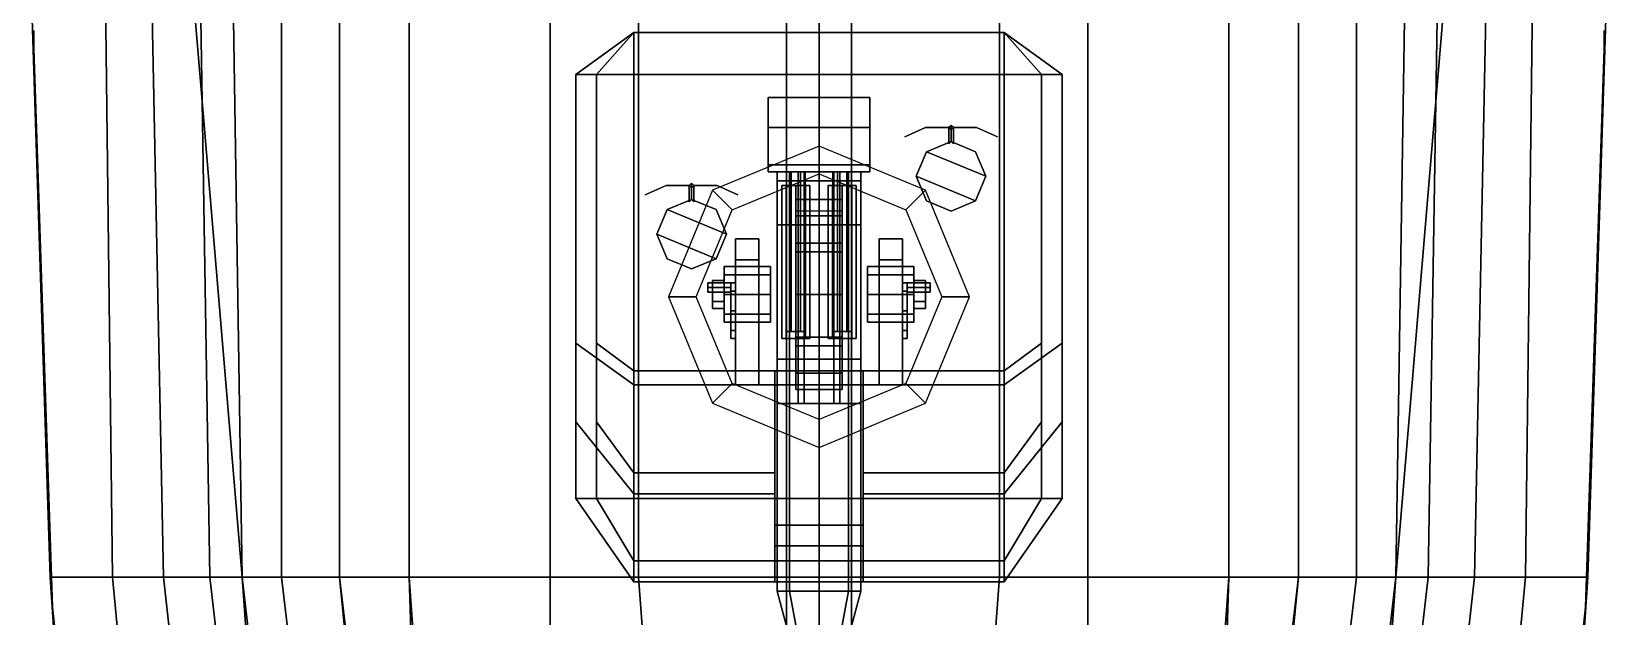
# Model space of a CAD drawing. Header units: millimetres. Extents: x -3.8 to 3.8, y -36.3 to 63.6.
# Drawn here: x -3.4 to 3.4, y -21.05 to -18.52 of the extents above; entities that cross this region are included whole.
import ezdxf

# ---------------------------------------------------------------- set-up
doc = ezdxf.new("R2010")
doc.units = ezdxf.units.MM
for name, color, linetype in [('gun', 1, 'Continuous'), ('railings', 6, 'Continuous'), ('sleeve', 5, 'Continuous'), ('superstructure', 3, 'Continuous'), ('turret', 2, 'Continuous')]:
    doc.layers.add(name, color=color, linetype=linetype)

msp = doc.modelspace()

# ---------------------------------------------------------------- linework, layer by layer
for points in [[(-3.4, -18.38, 1.71), (-3.08, -18.38, 1.01), (-3.05, -20.88, 1.01), (-3.32, -20.88, 1.71)], [(-3.08, -18.38, 1.01), (-2.88, -18.38, 0.53), (-2.83, -20.88, 0.53), (-3.05, -20.88, 1.01)], [(-2.88, -18.38, 0.53), (-2.67, -18.38), (-2.63, -20.88), (-2.83, -20.88, 0.53)], [(-2.67, -18.38), (-2.53, -18.38, -0.27), (-2.49, -20.88, -0.27), (-2.63, -20.88)], [(-2.53, -18.38, -0.27), (-2.32, -18.38, -0.57), (-2.32, -20.88, -0.5), (-2.49, -20.88, -0.27)], [(-2.32, -18.38, -0.57), (-2.07, -18.38, -0.82), (-2.07, -20.88, -0.73), (-2.32, -20.88, -0.5)], [(-2.07, -18.38, -0.82), (-1.77, -18.38, -1.04), (-1.77, -20.88, -0.93), (-2.07, -20.88, -0.73)], [(-1.77, -18.38, -1.04), (-1.16, -18.38, -1.32), (-1.16, -20.88, -1.23), (-1.77, -20.88, -0.93)], [(-1.16, -18.38, -1.32), (-0.78, -18.38, -1.47), (-0.78, -20.88, -1.37), (-1.16, -20.88, -1.23)], [(-0.78, -18.38, -1.47), (-0.14, -18.38, -1.66), (-0.14, -20.88, -1.56), (-0.78, -20.88, -1.37)], [(0, -20.88, -1.56), (-0.14, -20.88, -1.56), (-0.14, -18.38, -1.66), (0, -18.38, -1.66)], [(0, -18.38, -1.66), (0.14, -18.38, -1.66), (0.14, -20.88, -1.56), (0, -20.88, -1.56)], [(0.78, -20.88, -1.37), (0.14, -20.88, -1.56), (0.14, -18.38, -1.66), (0.78, -18.38, -1.47)], [(1.16, -20.88, -1.23), (0.78, -20.88, -1.37), (0.78, -18.38, -1.47), (1.16, -18.38, -1.32)], [(1.77, -20.88, -0.93), (1.16, -20.88, -1.23), (1.16, -18.38, -1.32), (1.77, -18.38, -1.04)], [(2.07, -20.88, -0.73), (1.77, -20.88, -0.93), (1.77, -18.38, -1.04), (2.07, -18.38, -0.82)], [(2.32, -20.88, -0.5), (2.07, -20.88, -0.73), (2.07, -18.38, -0.82), (2.32, -18.38, -0.57)], [(2.49, -20.88, -0.27), (2.32, -20.88, -0.5), (2.32, -18.38, -0.57), (2.53, -18.38, -0.27)], [(2.63, -20.88), (2.49, -20.88, -0.27), (2.53, -18.38, -0.27), (2.67, -18.38)], [(2.83, -20.88, 0.53), (2.63, -20.88), (2.67, -18.38), (2.88, -18.38, 0.53)], [(3.05, -20.88, 1.01), (2.83, -20.88, 0.53), (2.88, -18.38, 0.53), (3.08, -18.38, 1.01)], [(3.32, -20.88, 1.71), (3.05, -20.88, 1.01), (3.08, -18.38, 1.01), (3.4, -18.38, 1.71)], [(-3.32, -20.88, 1.71), (-3.05, -20.88, 1.01), (-2.81, -23.41, 1.01), (-3.13, -23.41, 1.53)], [(-3.32, -20.88, 1.71), (-3.32, -20.88, 1.71), (-3.13, -23.41, 1.53), (-3.15, -23.41, 1.71)], [(-3.05, -20.88, 1.01), (-2.83, -20.88, 0.53), (-2.55, -23.41, 0.53), (-2.81, -23.41, 1.01)], [(-2.83, -20.88, 0.53), (-2.63, -20.88), (-2.34, -23.41), (-2.55, -23.41, 0.53)], [(-2.63, -20.88), (-2.49, -20.88, -0.27), (-2.2, -23.41, -0.27), (-2.34, -23.41)], [(-2.49, -20.88, -0.27), (-2.32, -20.88, -0.5), (-2.02, -23.41, -0.5), (-2.2, -23.41, -0.27)], [(-2.32, -20.88, -0.5), (-2.07, -20.88, -0.73), (-1.82, -23.41, -0.73), (-2.02, -23.41, -0.5)], [(-2.07, -20.88, -0.73), (-1.77, -20.88, -0.93), (-1.69, -23.41, -0.91), (-1.77, -23.41, -0.85)], [(-2.07, -20.88, -0.73), (-2.07, -20.88, -0.73), (-1.77, -23.41, -0.85), (-1.82, -23.41, -0.73)], [(-1.77, -20.88, -0.93), (-1.77, -20.88, -0.93), (-1.59, -23.41, -0.91), (-1.69, -23.41, -0.91)], [(-1.77, -20.88, -0.93), (-1.16, -20.88, -1.23), (-1.16, -23.41, -1.09), (-1.59, -23.41, -0.91)], [(-1.16, -20.88, -1.23), (-0.78, -20.88, -1.37), (-0.59, -23.41, -1.3), (-1.16, -23.41, -1.09)], [(-0.78, -20.88, -1.37), (-0.14, -20.88, -1.56), (-0.14, -23.41, -1.41), (-0.59, -23.41, -1.3)], [(0, -23.41, -1.41), (-0.14, -23.41, -1.41), (-0.14, -20.88, -1.56), (0, -20.88, -1.56)], [(0, -20.88, -1.56), (0.14, -20.88, -1.56), (0.14, -23.41, -1.41), (0, -23.41, -1.41)], [(0.59, -23.41, -1.3), (0.14, -23.41, -1.41), (0.14, -20.88, -1.56), (0.78, -20.88, -1.37)], [(1.16, -23.41, -1.09), (0.59, -23.41, -1.3), (0.78, -20.88, -1.37), (1.16, -20.88, -1.23)], [(1.59, -23.41, -0.91), (1.16, -23.41, -1.09), (1.16, -20.88, -1.23), (1.77, -20.88, -0.93)], [(1.69, -23.41, -0.91), (1.59, -23.41, -0.91), (1.77, -20.88, -0.93)], [(1.77, -23.41, -0.85), (1.69, -23.41, -0.91), (1.77, -20.88, -0.93), (2.07, -20.88, -0.73)], [(1.82, -23.41, -0.73), (1.77, -23.41, -0.85), (2.07, -20.88, -0.73)], [(2.02, -23.41, -0.5), (1.82, -23.41, -0.73), (2.07, -20.88, -0.73), (2.32, -20.88, -0.5)], [(2.2, -23.41, -0.27), (2.02, -23.41, -0.5), (2.32, -20.88, -0.5), (2.49, -20.88, -0.27)], [(2.34, -23.41), (2.2, -23.41, -0.27), (2.49, -20.88, -0.27), (2.63, -20.88)], [(2.55, -23.41, 0.53), (2.34, -23.41), (2.63, -20.88), (2.83, -20.88, 0.53)], [(2.81, -23.41, 1.01), (2.55, -23.41, 0.53), (2.83, -20.88, 0.53), (3.05, -20.88, 1.01)], [(3.13, -23.41, 1.53), (2.81, -23.41, 1.01), (3.05, -20.88, 1.01), (3.32, -20.88, 1.71)], [(3.15, -23.41, 1.71), (3.13, -23.41, 1.53), (3.32, -20.88, 1.71)]]:
    msp.add_3dface(points)
at = {"layer": 'gun'}
for points in [[(-0.22, -18.81, 3.76), (-0.22, -18.81, 3.22), (-0.22, -19.13, 3.22), (-0.22, -19.13, 3.76)], [(0.22, -18.81, 3.76), (0.22, -18.81, 3.22), (-0.22, -18.81, 3.22), (-0.22, -18.81, 3.76)], [(0.22, -19.13, 3.76), (0.22, -18.81, 3.76), (-0.22, -18.81, 3.76), (-0.22, -19.13, 3.76)], [(0.22, -18.81, 3.22), (0.22, -18.94, 3.11), (-0.22, -18.94, 3.11), (-0.22, -18.81, 3.22)], [(-0.22, -18.81, 3.22), (-0.22, -18.94, 3.11), (-0.22, -19.1, 3.11), (-0.22, -19.1, 3.22)], [(0.22, -19.13, 3.22), (0.22, -18.81, 3.22), (0.22, -18.81, 3.76), (0.22, -19.13, 3.76)], [(0.22, -19.1, 3.11), (0.22, -18.94, 3.11), (0.22, -18.81, 3.22), (0.22, -19.1, 3.22)], [(-0.22, -19.1, 3.11), (-0.22, -18.94, 3.11), (0.22, -18.94, 3.11), (0.22, -19.1, 3.11)], [(-0.22, -19.13, 3.22), (-0.22, -19.1, 3.22), (0.22, -19.1, 3.22), (0.22, -19.13, 3.22)], [(-0.22, -19.1, 3.22), (-0.22, -19.1, 3.11), (0.22, -19.1, 3.11), (0.22, -19.1, 3.22)], [(-0.22, -19.13, 3.76), (-0.22, -19.13, 3.22), (0.22, -19.13, 3.22), (0.22, -19.13, 3.76)], [(-0.14, -19.82, 3.64), (-0.12, -19.82, 3.6746), (-0.12, -19.13, 3.6746), (-0.14, -19.13, 3.64)], [(-0.12, -19.82, 3.6054), (-0.14, -19.82, 3.64), (-0.14, -19.13, 3.64), (-0.12, -19.13, 3.6054)], [(-0.12, -19.82, 3.6746), (-0.08, -19.82, 3.6746), (-0.08, -19.13, 3.6746), (-0.12, -19.13, 3.6746)], [(-0.08, -19.82, 3.6054), (-0.12, -19.82, 3.6054), (-0.12, -19.13, 3.6054), (-0.08, -19.13, 3.6054)], [(-0.09, -20.13, 3.43), (-0.0636, -20.13, 3.4936), (-0.0636, -19.13, 3.4936), (-0.09, -19.13, 3.43)], [(-0.0636, -20.13, 3.3664), (-0.09, -20.13, 3.43), (-0.09, -19.13, 3.43), (-0.0636, -19.13, 3.3664)], [(-0.08, -19.82, 3.6746), (-0.06, -19.82, 3.64), (-0.06, -19.13, 3.64), (-0.08, -19.13, 3.6746)], [(-0.06, -19.82, 3.64), (-0.08, -19.82, 3.6054), (-0.08, -19.13, 3.6054), (-0.06, -19.13, 3.64)], [(-0.0636, -20.13, 3.4936), (0, -20.13, 3.52), (0, -19.13, 3.52), (-0.0636, -19.13, 3.4936)], [(0, -20.13, 3.34), (-0.0636, -20.13, 3.3664), (-0.0636, -19.13, 3.3664), (0, -19.13, 3.34)], [(0, -20.13, 3.52), (0.0636, -20.13, 3.4936), (0.0636, -19.13, 3.4936), (0, -19.13, 3.52)], [(0.0636, -20.13, 3.3664), (0, -20.13, 3.34), (0, -19.13, 3.34), (0.0636, -19.13, 3.3664)], [(0.06, -19.82, 3.64), (0.08, -19.82, 3.6746), (0.08, -19.13, 3.6746), (0.06, -19.13, 3.64)], [(0.08, -19.82, 3.6054), (0.06, -19.82, 3.64), (0.06, -19.13, 3.64), (0.08, -19.13, 3.6054)], [(0.0636, -20.13, 3.4936), (0.09, -20.13, 3.43), (0.09, -19.13, 3.43), (0.0636, -19.13, 3.4936)], [(0.09, -20.13, 3.43), (0.0636, -20.13, 3.3664), (0.0636, -19.13, 3.3664), (0.09, -19.13, 3.43)], [(0.08, -19.82, 3.6746), (0.12, -19.82, 3.6746), (0.12, -19.13, 3.6746), (0.08, -19.13, 3.6746)], [(0.12, -19.82, 3.6054), (0.08, -19.82, 3.6054), (0.08, -19.13, 3.6054), (0.12, -19.13, 3.6054)], [(0.12, -19.82, 3.6746), (0.14, -19.82, 3.64), (0.14, -19.13, 3.64), (0.12, -19.13, 3.6746)], [(0.14, -19.82, 3.64), (0.12, -19.82, 3.6054), (0.12, -19.13, 3.6054), (0.14, -19.13, 3.64)]]:
    msp.add_3dface(points, dxfattribs=at)
at = {"layer": 'railings'}
for points in [[(-3.39, -18.6, 1.71), (-3.39, -18.6, 2.71), (-3.39, -18.52, 2.71), (-3.39, -18.52, 1.71)], [(-3.39, -18.52, 1.71), (-3.39, -18.52, 2.71), (-3.39, -18.6, 2.71), (-3.39, -18.6, 1.71)], [(3.39, -18.6, 1.71), (3.39, -18.6, 2.71), (3.39, -18.52, 2.71), (3.39, -18.52, 1.71)], [(3.39, -18.52, 1.71), (3.39, -18.52, 2.71), (3.39, -18.6, 2.71), (3.39, -18.6, 1.71)], [(-3.31, -21.01, 2.63), (-3.39, -18.6, 2.63), (-3.39, -18.6, 2.71), (-3.31, -21.01, 2.71)], [(-3.31, -21.01, 2.71), (-3.39, -18.6, 2.71), (-3.39, -18.6, 2.63), (-3.31, -21.01, 2.63)], [(-3.31, -21.01, 2.16), (-3.39, -18.6, 2.16), (-3.39, -18.6, 2.24), (-3.31, -21.01, 2.24)], [(-3.31, -21.01, 2.24), (-3.39, -18.6, 2.24), (-3.39, -18.6, 2.16), (-3.31, -21.01, 2.16)], [(3.31, -21.01, 2.24), (3.39, -18.6, 2.24), (3.39, -18.6, 2.16), (3.31, -21.01, 2.16)], [(3.31, -21.01, 2.16), (3.39, -18.6, 2.16), (3.39, -18.6, 2.24), (3.31, -21.01, 2.24)], [(3.31, -21.01, 2.63), (3.39, -18.6, 2.63), (3.39, -18.6, 2.71), (3.31, -21.01, 2.71)], [(3.31, -21.01, 2.71), (3.39, -18.6, 2.71), (3.39, -18.6, 2.63), (3.31, -21.01, 2.63)], [(-3.31, -21.01, 1.71), (-3.31, -21.01, 2.71), (-3.3, -21.09, 2.71), (-3.3, -21.09, 1.71)], [(-3.3, -21.09, 1.71), (-3.3, -21.09, 2.71), (-3.31, -21.01, 2.71), (-3.31, -21.01, 1.71)], [(3.3, -21.09, 1.71), (3.3, -21.09, 2.71), (3.31, -21.01, 2.71), (3.31, -21.01, 1.71)], [(3.31, -21.01, 1.71), (3.31, -21.01, 2.71), (3.3, -21.09, 2.71), (3.3, -21.09, 1.71)]]:
    msp.add_3dface(points, dxfattribs=at)
at = {"layer": 'sleeve'}
for points in [[(-0.18, -20.94, 3.43), (-0.1273, -20.94, 3.5573), (-0.1273, -19.13, 3.5573), (-0.18, -19.13, 3.43)], [(-0.1273, -20.94, 3.3027), (-0.18, -20.94, 3.43), (-0.18, -19.13, 3.43), (-0.1273, -19.13, 3.3027)], [(-0.18, -19.17, 3.43), (-0.18, -19.17, 3.09), (-0.18, -19.36, 3.09), (-0.18, -19.36, 3.43)], [(0.18, -19.17, 3.43), (0.18, -19.17, 3.09), (-0.18, -19.17, 3.09), (-0.18, -19.17, 3.43)], [(-0.18, -19.36, 3.09), (-0.18, -19.17, 3.09), (0.18, -19.17, 3.09), (0.18, -19.36, 3.09)], [(-0.1273, -20.94, 3.5573), (0, -20.94, 3.61), (0, -19.13, 3.61), (-0.1273, -19.13, 3.5573)], [(0, -20.94, 3.25), (-0.1273, -20.94, 3.3027), (-0.1273, -19.13, 3.3027), (0, -19.13, 3.25)], [(0, -20.94, 3.61), (0.1273, -20.94, 3.5573), (0.1273, -19.13, 3.5573), (0, -19.13, 3.61)], [(0.1273, -20.94, 3.3027), (0, -20.94, 3.25), (0, -19.13, 3.25), (0.1273, -19.13, 3.3027)], [(0.1273, -20.94, 3.5573), (0.18, -20.94, 3.43), (0.18, -19.13, 3.43), (0.1273, -19.13, 3.5573)], [(0.18, -20.94, 3.43), (0.1273, -20.94, 3.3027), (0.1273, -19.13, 3.3027), (0.18, -19.13, 3.43)], [(0.18, -19.36, 3.09), (0.18, -19.17, 3.09), (0.18, -19.17, 3.43), (0.18, -19.36, 3.43)], [(-0.16, -19.85, 3.64), (-0.1424, -19.85, 3.6824), (-0.1424, -19.19, 3.6824), (-0.16, -19.19, 3.64)], [(-0.1424, -19.85, 3.5976), (-0.16, -19.85, 3.64), (-0.16, -19.19, 3.64), (-0.1424, -19.19, 3.5976)], [(-0.1424, -19.19, 3.6824), (-0.04, -19.19, 3.64), (-0.0576, -19.19, 3.5976), (-0.16, -19.19, 3.64)], [(-0.16, -19.19, 3.64), (-0.0576, -19.19, 3.5976), (-0.1, -19.19, 3.58), (-0.1424, -19.19, 3.5976)], [(-0.1424, -19.85, 3.6824), (-0.1, -19.85, 3.7), (-0.1, -19.19, 3.7), (-0.1424, -19.19, 3.6824)], [(-0.1, -19.85, 3.58), (-0.1424, -19.85, 3.5976), (-0.1424, -19.19, 3.5976), (-0.1, -19.19, 3.58)], [(-0.1, -19.19, 3.7), (-0.0576, -19.19, 3.6824), (-0.04, -19.19, 3.64), (-0.1424, -19.19, 3.6824)], [(-0.1, -19.85, 3.7), (-0.0576, -19.85, 3.6824), (-0.0576, -19.19, 3.6824), (-0.1, -19.19, 3.7)], [(-0.0576, -19.85, 3.5976), (-0.1, -19.85, 3.58), (-0.1, -19.19, 3.58), (-0.0576, -19.19, 3.5976)], [(-0.0576, -19.85, 3.6824), (-0.04, -19.85, 3.64), (-0.04, -19.19, 3.64), (-0.0576, -19.19, 3.6824)], [(-0.04, -19.85, 3.64), (-0.0576, -19.85, 3.5976), (-0.0576, -19.19, 3.5976), (-0.04, -19.19, 3.64)], [(0.04, -19.85, 3.64), (0.0576, -19.85, 3.6824), (0.0576, -19.19, 3.6824), (0.04, -19.19, 3.64)], [(0.0576, -19.85, 3.5976), (0.04, -19.85, 3.64), (0.04, -19.19, 3.64), (0.0576, -19.19, 3.5976)], [(0.04, -19.19, 3.64), (0.1424, -19.19, 3.5976), (0.1, -19.19, 3.58), (0.0576, -19.19, 3.5976)], [(0.0576, -19.19, 3.6824), (0.16, -19.19, 3.64), (0.1424, -19.19, 3.5976), (0.04, -19.19, 3.64)], [(0.0576, -19.85, 3.6824), (0.1, -19.85, 3.7), (0.1, -19.19, 3.7), (0.0576, -19.19, 3.6824)], [(0.1, -19.85, 3.58), (0.0576, -19.85, 3.5976), (0.0576, -19.19, 3.5976), (0.1, -19.19, 3.58)], [(0.1, -19.19, 3.7), (0.1424, -19.19, 3.6824), (0.16, -19.19, 3.64), (0.0576, -19.19, 3.6824)], [(0.1, -19.85, 3.7), (0.1424, -19.85, 3.6824), (0.1424, -19.19, 3.6824), (0.1, -19.19, 3.7)], [(0.1424, -19.85, 3.5976), (0.1, -19.85, 3.58), (0.1, -19.19, 3.58), (0.1424, -19.19, 3.5976)], [(0.1424, -19.85, 3.6824), (0.16, -19.85, 3.64), (0.16, -19.19, 3.64), (0.1424, -19.19, 3.6824)], [(0.16, -19.85, 3.64), (0.1424, -19.85, 3.5976), (0.1424, -19.19, 3.5976), (0.16, -19.19, 3.64)], [(-0.1, -19.438, 2.8541), (-0.1, -19.2499, 2.9799), (0.1, -19.2499, 2.9799), (0.1, -19.438, 2.8541)], [(-0.1, -19.2499, 2.9799), (-0.1, -19.25, 3.09), (0.1, -19.25, 3.09), (0.1, -19.2499, 2.9799)], [(-0.1, -19.3206, 3.0506), (-0.1, -19.3, 3.09), (-0.1, -19.25, 3.09), (-0.1, -19.2499, 2.9799)], [(-0.1, -19.4763, 2.9465), (-0.1, -19.3206, 3.0506), (-0.1, -19.2499, 2.9799), (-0.1, -19.438, 2.8541)], [(0.1, -19.3206, 3.0506), (0.1, -19.3, 3.09), (-0.1, -19.3, 3.09), (-0.1, -19.3206, 3.0506)], [(0.1, -19.438, 2.8541), (0.1, -19.2499, 2.9799), (0.1, -19.3206, 3.0506), (0.1, -19.4763, 2.9465)], [(0.1, -19.2499, 2.9799), (0.1, -19.25, 3.09), (0.1, -19.3, 3.09), (0.1, -19.3206, 3.0506)], [(-0.18, -19.36, 3.43), (-0.18, -19.36, 3.09), (0.18, -19.36, 3.09), (0.18, -19.36, 3.43)], [(0.1, -19.4763, 2.9465), (0.1, -19.3206, 3.0506), (-0.1, -19.3206, 3.0506), (-0.1, -19.4763, 2.9465)], [(-0.1, -19.66, 2.81), (-0.1, -19.438, 2.8541), (0.1, -19.438, 2.8541), (0.1, -19.66, 2.81)], [(-0.1, -19.66, 2.91), (-0.1, -19.4763, 2.9465), (-0.1, -19.438, 2.8541), (-0.1, -19.66, 2.81)], [(0.1, -19.66, 2.81), (0.1, -19.438, 2.8541), (0.1, -19.4763, 2.9465), (0.1, -19.66, 2.91)], [(0.1, -19.66, 2.91), (0.1, -19.4763, 2.9465), (-0.1, -19.4763, 2.9465), (-0.1, -19.66, 2.91)], [(-0.46, -19.63, 3.338), (-0.46, -19.69, 3.442), (-0.46, -19.63, 3.442), (-0.46, -19.6, 3.39)], [(-0.41, -19.63, 3.442), (-0.41, -19.6, 3.39), (-0.46, -19.6, 3.39), (-0.46, -19.63, 3.442)], [(-0.41, -19.6, 3.39), (-0.41, -19.63, 3.338), (-0.46, -19.63, 3.338), (-0.46, -19.6, 3.39)], [(-0.46, -19.69, 3.338), (-0.46, -19.72, 3.39), (-0.46, -19.69, 3.442), (-0.46, -19.63, 3.338)], [(-0.41, -19.69, 3.442), (-0.41, -19.63, 3.442), (-0.46, -19.63, 3.442), (-0.46, -19.69, 3.442)], [(-0.41, -19.63, 3.338), (-0.41, -19.69, 3.338), (-0.46, -19.69, 3.338), (-0.46, -19.63, 3.338)], [(0.41, -19.6, 3.39), (0.41, -19.63, 3.442), (0.46, -19.63, 3.442), (0.46, -19.6, 3.39)], [(0.41, -19.63, 3.338), (0.41, -19.6, 3.39), (0.46, -19.6, 3.39), (0.46, -19.63, 3.338)], [(0.41, -19.63, 3.442), (0.41, -19.69, 3.442), (0.46, -19.69, 3.442), (0.46, -19.63, 3.442)], [(0.41, -19.69, 3.338), (0.41, -19.63, 3.338), (0.46, -19.63, 3.338), (0.46, -19.69, 3.338)], [(0.46, -19.63, 3.442), (0.46, -19.69, 3.338), (0.46, -19.63, 3.338), (0.46, -19.6, 3.39)], [(0.46, -19.69, 3.442), (0.46, -19.72, 3.39), (0.46, -19.69, 3.338), (0.46, -19.63, 3.442)], [(-0.41, -19.72, 3.39), (-0.41, -19.69, 3.442), (-0.46, -19.69, 3.442), (-0.46, -19.72, 3.39)], [(-0.41, -19.69, 3.338), (-0.41, -19.72, 3.39), (-0.46, -19.72, 3.39), (-0.46, -19.69, 3.338)], [(0.1, -19.8437, 2.9465), (0.1, -19.66, 2.91), (-0.1, -19.66, 2.91), (-0.1, -19.8437, 2.9465)], [(-0.1, -19.882, 2.8541), (-0.1, -19.66, 2.81), (0.1, -19.66, 2.81), (0.1, -19.882, 2.8541)], [(-0.1, -19.8437, 2.9465), (-0.1, -19.66, 2.91), (-0.1, -19.66, 2.81), (-0.1, -19.882, 2.8541)], [(0.1, -19.882, 2.8541), (0.1, -19.66, 2.81), (0.1, -19.66, 2.91), (0.1, -19.8437, 2.9465)], [(0.41, -19.69, 3.442), (0.41, -19.72, 3.39), (0.46, -19.72, 3.39), (0.46, -19.69, 3.442)], [(0.41, -19.72, 3.39), (0.41, -19.69, 3.338), (0.46, -19.69, 3.338), (0.46, -19.72, 3.39)], [(-0.16, -19.85, 3.64), (-0.0576, -19.85, 3.5976), (-0.04, -19.85, 3.64), (-0.1424, -19.85, 3.6824)], [(-0.1424, -19.85, 3.5976), (-0.1, -19.85, 3.58), (-0.0576, -19.85, 3.5976), (-0.16, -19.85, 3.64)], [(-0.1424, -19.85, 3.6824), (-0.04, -19.85, 3.64), (-0.0576, -19.85, 3.6824), (-0.1, -19.85, 3.7)], [(0.1, -19.9994, 3.0506), (0.1, -19.8437, 2.9465), (-0.1, -19.8437, 2.9465), (-0.1, -19.9994, 3.0506)], [(-0.1, -19.9994, 3.0506), (-0.1, -19.8437, 2.9465), (-0.1, -19.882, 2.8541), (-0.1, -20.0701, 2.9799)], [(0.0576, -19.85, 3.5976), (0.1, -19.85, 3.58), (0.1424, -19.85, 3.5976), (0.04, -19.85, 3.64)], [(0.04, -19.85, 3.64), (0.1424, -19.85, 3.5976), (0.16, -19.85, 3.64), (0.0576, -19.85, 3.6824)], [(0.0576, -19.85, 3.6824), (0.16, -19.85, 3.64), (0.1424, -19.85, 3.6824), (0.1, -19.85, 3.7)], [(0.1, -20.0701, 2.9799), (0.1, -19.882, 2.8541), (0.1, -19.8437, 2.9465), (0.1, -19.9994, 3.0506)], [(-0.1, -20.0701, 2.9799), (-0.1, -19.882, 2.8541), (0.1, -19.882, 2.8541), (0.1, -20.0701, 2.9799)], [(-0.18, -20.13, 3.09), (-0.18, -19.94, 3.09), (0.18, -19.94, 3.09), (0.18, -20.13, 3.09)], [(0.18, -19.94, 3.43), (0.18, -19.94, 3.09), (-0.18, -19.94, 3.09), (-0.18, -19.94, 3.43)], [(-0.18, -19.94, 3.43), (-0.18, -19.94, 3.09), (-0.18, -20.13, 3.09), (-0.18, -20.13, 3.43)], [(0.18, -20.13, 3.09), (0.18, -19.94, 3.09), (0.18, -19.94, 3.43), (0.18, -20.13, 3.43)], [(0.1, -20, 3.09), (0.1, -19.9994, 3.0506), (-0.1, -19.9994, 3.0506), (-0.1, -20, 3.09)], [(-0.1, -20, 3.09), (-0.1, -19.9994, 3.0506), (-0.1, -20.0701, 2.9799), (-0.1, -20.07, 3.09)], [(0.1, -20.07, 3.09), (0.1, -20.0701, 2.9799), (0.1, -19.9994, 3.0506), (0.1, -20, 3.09)], [(-0.1, -20.07, 3.09), (-0.1, -20.0701, 2.9799), (0.1, -20.0701, 2.9799), (0.1, -20.07, 3.09)], [(-0.18, -20.13, 3.43), (-0.18, -20.13, 3.09), (0.18, -20.13, 3.09), (0.18, -20.13, 3.43)], [(-0.09, -21.28, 3.43), (-0.0636, -21.28, 3.4936), (-0.1273, -20.94, 3.5573), (-0.18, -20.94, 3.43)], [(-0.0636, -21.28, 3.3664), (-0.09, -21.28, 3.43), (-0.18, -20.94, 3.43), (-0.1273, -20.94, 3.3027)], [(-0.0636, -21.28, 3.4936), (0, -21.28, 3.52), (0, -20.94, 3.61), (-0.1273, -20.94, 3.5573)], [(0, -21.28, 3.34), (-0.0636, -21.28, 3.3664), (-0.1273, -20.94, 3.3027), (0, -20.94, 3.25)], [(0, -21.28, 3.52), (0.0636, -21.28, 3.4936), (0.1273, -20.94, 3.5573), (0, -20.94, 3.61)], [(0.0636, -21.28, 3.3664), (0, -21.28, 3.34), (0, -20.94, 3.25), (0.1273, -20.94, 3.3027)], [(0.0636, -21.28, 3.4936), (0.09, -21.28, 3.43), (0.18, -20.94, 3.43), (0.1273, -20.94, 3.5573)], [(0.09, -21.28, 3.43), (0.0636, -21.28, 3.3664), (0.1273, -20.94, 3.3027), (0.18, -20.94, 3.43)]]:
    msp.add_3dface(points, dxfattribs=at)
at = {"layer": 'superstructure'}
for points in [[(-3.4, -18.38, 1.71), (-3.32, -20.88, 1.71), (-2.49, -20.88, 2.03), (-2.7, -18.38, 2.07)], [(-2.7, -18.38, 2.07), (-2.49, -20.88, 2.03), (2.49, -20.88, 2.03), (2.7, -18.38, 2.07)], [(2.7, -18.38, 2.07), (2.49, -20.88, 2.03), (3.32, -20.88, 1.71), (3.4, -18.38, 1.71)], [(-3.32, -20.88, 1.71), (-3.15, -23.41, 1.71), (-2.31, -23.41, 2), (-2.49, -20.88, 2.03)], [(2.31, -23.41, 2), (2.49, -20.88, 2.03), (-2.49, -20.88, 2.03), (-2.31, -23.41, 2)], [(2.49, -20.88, 2.03), (2.31, -23.41, 2), (3.15, -23.41, 1.71), (3.32, -20.88, 1.71)]]:
    msp.add_3dface(points, dxfattribs=at)
at = {"layer": 'turret'}
for points in [[(-1.05, -18.71, 4.13), (-1.05, -19.87, 4.13), (-0.8, -20.05, 4.37), (-0.8, -18.53, 4.37)], [(-0.96, -18.71, 4.13), (-1.05, -18.71, 4.13), (-0.8, -18.53, 4.37), (-0.8, -18.53, 4.28)], [(-0.96, -19.87, 4.13), (-0.96, -18.71, 4.13), (-0.8, -18.53, 4.28), (-0.8, -19.99, 4.28)], [(-0.8, -18.53, 4.37), (-0.8, -20.05, 4.37), (0.8, -20.05, 4.37), (0.8, -18.53, 4.37)], [(-0.8, -18.53, 4.28), (-0.8, -18.53, 4.37), (0.8, -18.53, 4.37), (0.8, -18.53, 4.28)], [(0.8, -18.53, 4.28), (0.8, -19.99, 4.28), (-0.8, -19.99, 4.28), (-0.8, -18.53, 4.28)], [(0.8, -18.53, 4.28), (0.96, -18.71, 4.13), (0.96, -19.87, 4.13), (0.8, -19.99, 4.28)], [(0.8, -18.53, 4.37), (0.8, -20.05, 4.37), (1.05, -19.87, 4.13), (1.05, -18.71, 4.13)], [(0.8, -18.53, 4.28), (0.8, -18.53, 4.37), (1.05, -18.71, 4.13), (0.96, -18.71, 4.13)], [(-1.05, -18.71, 2.39), (-1.05, -18.71, 2.3), (-1.05, -20.54, 2.3), (-1.05, -20.54, 2.39)], [(1.05, -18.71, 2.39), (1.05, -18.71, 2.3), (-1.05, -18.71, 2.3), (-1.05, -18.71, 2.39)], [(-1.05, -20.54, 2.3), (-1.05, -18.71, 2.3), (1.05, -18.71, 2.3), (1.05, -20.54, 2.3)], [(-1.05, -18.71, 4.13), (-0.96, -18.71, 4.13), (-0.96, -18.71, 2.39), (-1.05, -18.71, 2.39)], [(-1.05, -20.21, 3.71), (-1.05, -18.71, 4.13), (-1.05, -18.71, 2.39), (-1.05, -20.54, 2.39)], [(-1.05, -19.87, 4.13), (-1.05, -18.71, 4.13), (-1.05, -18.71, 4.13), (-1.05, -20.21, 3.71)], [(0.96, -20.54, 2.39), (0.96, -18.71, 2.39), (-0.96, -18.71, 2.39), (-0.96, -20.54, 2.39)], [(-0.96, -20.54, 2.39), (-0.96, -18.71, 2.39), (-0.96, -18.71, 4.13), (-0.96, -20.21, 3.71)], [(-0.96, -20.21, 3.71), (-0.96, -18.71, 4.13), (-0.96, -18.71, 4.13), (-0.96, -19.87, 4.13)], [(0.96, -20.21, 3.71), (0.96, -18.71, 4.13), (0.96, -18.71, 2.39), (0.96, -20.54, 2.39)], [(0.96, -18.71, 4.13), (1.05, -18.71, 4.13), (1.05, -18.71, 2.39), (0.96, -18.71, 2.39)], [(0.96, -19.87, 4.13), (0.96, -18.71, 4.13), (0.96, -18.71, 4.13), (0.96, -20.21, 3.71)], [(1.05, -20.54, 2.3), (1.05, -18.71, 2.3), (1.05, -18.71, 2.39), (1.05, -20.54, 2.39)], [(1.05, -20.54, 2.39), (1.05, -18.71, 2.39), (1.05, -18.71, 4.13), (1.05, -20.21, 3.71)], [(1.05, -20.21, 3.71), (1.05, -18.71, 4.13), (1.05, -18.71, 4.13), (1.05, -19.87, 4.13)], [(0.46, -18.94, 2.66), (0.46, -18.94, 3.11), (0.37, -18.98, 3.11), (0.37, -18.98, 2.66)], [(0.37, -18.98, 2.66), (0.37, -18.98, 3.11), (0.46, -18.94, 3.11), (0.46, -18.94, 2.66)], [(0.56, -18.94, 2.66), (0.56, -18.94, 3.11), (0.46, -18.94, 3.11), (0.46, -18.94, 2.66)], [(0.46, -18.94, 2.66), (0.46, -18.94, 3.11), (0.56, -18.94, 3.11), (0.56, -18.94, 2.66)], [(0.57, -18.93, 2.53), (0.56, -18.94, 2.54), (0.56, -18.94, 3.11), (0.57, -18.93, 3.11)], [(0.56, -18.94, 2.54), (0.57, -18.93, 2.53), (0.57, -19, 2.53), (0.56, -19.01, 2.54)], [(0.57, -18.95, 3.11), (0.58, -18.94, 3.11), (0.57, -18.93, 3.11), (0.56, -18.94, 3.11)], [(0.56, -18.94, 2.54), (0.57, -18.95, 2.55), (0.57, -18.95, 3.11), (0.56, -18.94, 3.11)], [(0.57, -18.95, 2.55), (0.56, -18.94, 2.54), (0.56, -19.01, 2.54), (0.57, -19, 2.55)], [(0.58, -18.94, 2.54), (0.57, -18.93, 2.53), (0.57, -18.93, 3.11), (0.58, -18.94, 3.11)], [(0.57, -18.93, 2.53), (0.58, -18.94, 2.54), (0.58, -19.01, 2.54), (0.57, -19, 2.53)], [(0.57, -18.95, 2.55), (0.58, -18.94, 2.54), (0.58, -18.94, 3.11), (0.57, -18.95, 3.11)], [(0.58, -18.94, 2.54), (0.57, -18.95, 2.55), (0.57, -19, 2.55), (0.58, -19.01, 2.54)], [(0.58, -18.94, 2.66), (0.58, -18.94, 3.11), (0.68, -18.94, 3.11), (0.68, -18.94, 2.66)], [(0.68, -18.94, 2.66), (0.68, -18.94, 3.11), (0.58, -18.94, 3.11), (0.58, -18.94, 2.66)], [(0.77, -18.98, 2.66), (0.77, -18.98, 3.11), (0.68, -18.94, 3.11), (0.68, -18.94, 2.66)], [(0.68, -18.94, 2.66), (0.68, -18.94, 3.11), (0.77, -18.98, 3.11), (0.77, -18.98, 2.66)], [(-0.3748, -19.2952, 2.3), (0, -19.14, 2.3), (0, -19.02, 2.03), (-0.4596, -19.2104, 2.03)], [(0, -19.14, 2.3), (0.3748, -19.2952, 2.3), (0.4596, -19.2104, 2.03), (0, -19.02, 2.03)], [(0.4639, -19.0439, 2.56), (0.57, -19, 2.56), (0.57, -19, 2.51), (0.4639, -19.0439, 2.51)], [(0.4639, -19.0439, 2.56), (0.72, -19.15, 2.56), (0.6761, -19.0439, 2.56), (0.57, -19, 2.56)], [(0.57, -19, 2.56), (0.6761, -19.0439, 2.56), (0.6761, -19.0439, 2.51), (0.57, -19, 2.51)], [(0.42, -19.15, 2.56), (0.4639, -19.0439, 2.56), (0.4639, -19.0439, 2.51), (0.42, -19.15, 2.51)], [(0.42, -19.15, 2.56), (0.6761, -19.2561, 2.56), (0.72, -19.15, 2.56), (0.4639, -19.0439, 2.56)], [(0.6761, -19.0439, 2.56), (0.72, -19.15, 2.56), (0.72, -19.15, 2.51), (0.6761, -19.0439, 2.51)], [(0.4639, -19.2561, 2.56), (0.42, -19.15, 2.56), (0.42, -19.15, 2.51), (0.4639, -19.2561, 2.51)], [(0.4639, -19.2561, 2.56), (0.57, -19.3, 2.56), (0.6761, -19.2561, 2.56), (0.42, -19.15, 2.56)], [(0.72, -19.15, 2.56), (0.6761, -19.2561, 2.56), (0.6761, -19.2561, 2.51), (0.72, -19.15, 2.51)], [(-0.75, -19.23, 2.66), (-0.75, -19.23, 3.11), (-0.66, -19.19, 3.11), (-0.66, -19.19, 2.66)], [(-0.66, -19.19, 2.66), (-0.66, -19.19, 3.11), (-0.75, -19.23, 3.11), (-0.75, -19.23, 2.66)], [(-0.56, -19.19, 2.66), (-0.56, -19.19, 3.11), (-0.66, -19.19, 3.11), (-0.66, -19.19, 2.66)], [(-0.66, -19.19, 2.66), (-0.66, -19.19, 3.11), (-0.56, -19.19, 3.11), (-0.56, -19.19, 2.66)], [(-0.53, -19.67, 2.3), (-0.3748, -19.2952, 2.3), (-0.4596, -19.2104, 2.03), (-0.65, -19.67, 2.03)], [(-0.55, -19.2, 3.11), (-0.54, -19.19, 3.11), (-0.55, -19.18, 3.11), (-0.56, -19.19, 3.11)], [(-0.56, -19.19, 2.54), (-0.55, -19.18, 2.53), (-0.55, -19.25, 2.53), (-0.56, -19.26, 2.54)], [(-0.55, -19.18, 2.53), (-0.56, -19.19, 2.54), (-0.56, -19.19, 3.11), (-0.55, -19.18, 3.11)], [(-0.55, -19.2, 2.55), (-0.56, -19.19, 2.54), (-0.56, -19.26, 2.54), (-0.55, -19.25, 2.55)], [(-0.56, -19.19, 2.54), (-0.55, -19.2, 2.55), (-0.55, -19.2, 3.11), (-0.56, -19.19, 3.11)], [(-0.55, -19.18, 2.53), (-0.54, -19.19, 2.54), (-0.54, -19.26, 2.54), (-0.55, -19.25, 2.53)], [(-0.54, -19.19, 2.54), (-0.55, -19.18, 2.53), (-0.55, -19.18, 3.11), (-0.54, -19.19, 3.11)], [(-0.54, -19.19, 2.54), (-0.55, -19.2, 2.55), (-0.55, -19.25, 2.55), (-0.54, -19.26, 2.54)], [(-0.55, -19.2, 2.55), (-0.54, -19.19, 2.54), (-0.54, -19.19, 3.11), (-0.55, -19.2, 3.11)], [(-0.44, -19.19, 2.66), (-0.44, -19.19, 3.11), (-0.54, -19.19, 3.11), (-0.54, -19.19, 2.66)], [(-0.54, -19.19, 2.66), (-0.54, -19.19, 3.11), (-0.44, -19.19, 3.11), (-0.44, -19.19, 2.66)], [(-0.44, -19.19, 2.66), (-0.44, -19.19, 3.11), (-0.35, -19.23, 3.11), (-0.35, -19.23, 2.66)], [(-0.35, -19.23, 2.66), (-0.35, -19.23, 3.11), (-0.44, -19.19, 3.11), (-0.44, -19.19, 2.66)], [(0.3748, -19.2952, 2.3), (0.53, -19.67, 2.3), (0.65, -19.67, 2.03), (0.4596, -19.2104, 2.03)], [(-0.7, -19.4, 2.56), (-0.6561, -19.2939, 2.56), (-0.6561, -19.2939, 2.51), (-0.7, -19.4, 2.51)], [(-0.7, -19.4, 2.56), (-0.4439, -19.5061, 2.56), (-0.4, -19.4, 2.56), (-0.6561, -19.2939, 2.56)], [(-0.6561, -19.2939, 2.56), (-0.55, -19.25, 2.56), (-0.55, -19.25, 2.51), (-0.6561, -19.2939, 2.51)], [(-0.6561, -19.2939, 2.56), (-0.4, -19.4, 2.56), (-0.4439, -19.2939, 2.56), (-0.55, -19.25, 2.56)], [(-0.55, -19.25, 2.56), (-0.4439, -19.2939, 2.56), (-0.4439, -19.2939, 2.51), (-0.55, -19.25, 2.51)], [(-0.4439, -19.2939, 2.56), (-0.4, -19.4, 2.56), (-0.4, -19.4, 2.51), (-0.4439, -19.2939, 2.51)], [(0.57, -19.3, 2.56), (0.4639, -19.2561, 2.56), (0.4639, -19.2561, 2.51), (0.57, -19.3, 2.51)], [(0.6761, -19.2561, 2.56), (0.57, -19.3, 2.56), (0.57, -19.3, 2.51), (0.6761, -19.2561, 2.51)], [(-0.6561, -19.5061, 2.56), (-0.7, -19.4, 2.56), (-0.7, -19.4, 2.51), (-0.6561, -19.5061, 2.51)], [(-0.6561, -19.5061, 2.56), (-0.55, -19.55, 2.56), (-0.4439, -19.5061, 2.56), (-0.7, -19.4, 2.56)], [(-0.4, -19.4, 2.56), (-0.4439, -19.5061, 2.56), (-0.4439, -19.5061, 2.51), (-0.4, -19.4, 2.51)], [(-0.36, -19.42, 2.71), (-0.36, -19.42, 2.39), (-0.36, -20.05, 2.39), (-0.36, -20.05, 2.71)], [(-0.26, -19.42, 2.71), (-0.26, -19.42, 2.39), (-0.36, -19.42, 2.39), (-0.36, -19.42, 2.71)], [(-0.36, -19.51, 3.39), (-0.36, -19.42, 2.71), (-0.36, -20.05, 2.71), (-0.36, -19.78, 3.39)], [(-0.26, -19.51, 3.39), (-0.26, -19.42, 2.71), (-0.36, -19.42, 2.71), (-0.36, -19.51, 3.39)], [(-0.26, -20.05, 2.39), (-0.26, -19.42, 2.39), (-0.26, -19.42, 2.71), (-0.26, -20.05, 2.71)], [(-0.26, -20.05, 2.71), (-0.26, -19.42, 2.71), (-0.26, -19.51, 3.39), (-0.26, -19.78, 3.39)], [(0.36, -19.42, 2.71), (0.36, -19.42, 2.39), (0.26, -19.42, 2.39), (0.26, -19.42, 2.71)], [(0.26, -19.42, 2.71), (0.26, -19.42, 2.39), (0.26, -20.05, 2.39), (0.26, -20.05, 2.71)], [(0.36, -19.51, 3.39), (0.36, -19.42, 2.71), (0.26, -19.42, 2.71), (0.26, -19.51, 3.39)], [(0.26, -19.51, 3.39), (0.26, -19.42, 2.71), (0.26, -20.05, 2.71), (0.26, -19.78, 3.39)], [(0.36, -20.05, 2.39), (0.36, -19.42, 2.39), (0.36, -19.42, 2.71), (0.36, -20.05, 2.71)], [(0.36, -20.05, 2.71), (0.36, -19.42, 2.71), (0.36, -19.51, 3.39), (0.36, -19.78, 3.39)], [(-0.55, -19.55, 2.56), (-0.6561, -19.5061, 2.56), (-0.6561, -19.5061, 2.51), (-0.55, -19.55, 2.51)], [(-0.4439, -19.5061, 2.56), (-0.55, -19.55, 2.56), (-0.55, -19.55, 2.51), (-0.4439, -19.5061, 2.51)], [(-0.26, -19.54, 3.39), (-0.26, -19.51, 3.39), (-0.36, -19.51, 3.39), (-0.36, -19.54, 3.39)], [(0.36, -19.54, 3.39), (0.36, -19.51, 3.39), (0.26, -19.51, 3.39), (0.26, -19.54, 3.39)], [(-0.41, -19.54, 3.39), (-0.41, -19.5751, 3.4749), (-0.21, -19.5751, 3.4749), (-0.21, -19.54, 3.39)], [(-0.41, -19.5751, 3.3051), (-0.41, -19.54, 3.39), (-0.21, -19.54, 3.39), (-0.21, -19.5751, 3.3051)], [(-0.41, -19.54, 3.39), (-0.41, -19.7449, 3.3051), (-0.41, -19.78, 3.39), (-0.41, -19.5751, 3.4749)], [(-0.41, -19.5751, 3.3051), (-0.41, -19.66, 3.27), (-0.41, -19.7449, 3.3051), (-0.41, -19.54, 3.39)], [(-0.41, -19.5751, 3.4749), (-0.41, -19.66, 3.51), (-0.21, -19.66, 3.51), (-0.21, -19.5751, 3.4749)], [(-0.41, -19.66, 3.27), (-0.41, -19.5751, 3.3051), (-0.21, -19.5751, 3.3051), (-0.21, -19.66, 3.27)], [(-0.41, -19.5751, 3.4749), (-0.41, -19.78, 3.39), (-0.41, -19.7449, 3.4749), (-0.41, -19.66, 3.51)], [(-0.21, -19.5751, 3.4749), (-0.21, -19.78, 3.39), (-0.21, -19.7449, 3.3051), (-0.21, -19.54, 3.39)], [(-0.21, -19.54, 3.39), (-0.21, -19.7449, 3.3051), (-0.21, -19.66, 3.27), (-0.21, -19.5751, 3.3051)], [(-0.21, -19.66, 3.51), (-0.21, -19.7449, 3.4749), (-0.21, -19.78, 3.39), (-0.21, -19.5751, 3.4749)], [(0.21, -19.5751, 3.3051), (0.21, -19.66, 3.27), (0.21, -19.7449, 3.3051), (0.21, -19.54, 3.39)], [(0.21, -19.54, 3.39), (0.21, -19.7449, 3.3051), (0.21, -19.78, 3.39), (0.21, -19.5751, 3.4749)], [(0.21, -19.5751, 3.3051), (0.21, -19.54, 3.39), (0.41, -19.54, 3.39), (0.41, -19.5751, 3.3051)], [(0.21, -19.54, 3.39), (0.21, -19.5751, 3.4749), (0.41, -19.5751, 3.4749), (0.41, -19.54, 3.39)], [(0.21, -19.5751, 3.4749), (0.21, -19.78, 3.39), (0.21, -19.7449, 3.4749), (0.21, -19.66, 3.51)], [(0.21, -19.5751, 3.4749), (0.21, -19.66, 3.51), (0.41, -19.66, 3.51), (0.41, -19.5751, 3.4749)], [(0.21, -19.66, 3.27), (0.21, -19.5751, 3.3051), (0.41, -19.5751, 3.3051), (0.41, -19.66, 3.27)], [(0.41, -19.54, 3.39), (0.41, -19.7449, 3.3051), (0.41, -19.66, 3.27), (0.41, -19.5751, 3.3051)], [(0.41, -19.5751, 3.4749), (0.41, -19.78, 3.39), (0.41, -19.7449, 3.3051), (0.41, -19.54, 3.39)], [(0.41, -19.66, 3.51), (0.41, -19.7449, 3.4749), (0.41, -19.78, 3.39), (0.41, -19.5751, 3.4749)], [(-0.48, -19.63, 2.93), (-0.48, -19.65, 2.95), (-0.48, -19.63, 2.97), (-0.48, -19.61, 2.95)], [(-0.38, -19.63, 2.97), (-0.38, -19.61, 2.95), (-0.48, -19.61, 2.95), (-0.48, -19.63, 2.97)], [(-0.38, -19.61, 2.95), (-0.38, -19.63, 2.93), (-0.48, -19.63, 2.93), (-0.48, -19.61, 2.95)], [(-0.38, -19.65, 2.95), (-0.38, -19.63, 2.97), (-0.48, -19.63, 2.97), (-0.48, -19.65, 2.95)], [(-0.38, -19.63, 2.93), (-0.38, -19.65, 2.95), (-0.48, -19.65, 2.95), (-0.48, -19.63, 2.93)], [(-0.38, -19.61, 2.95), (-0.38, -19.8149, 3.0349), (-0.38, -19.73, 3.07), (-0.38, -19.6451, 3.0349)], [(-0.38, -19.6451, 2.8651), (-0.38, -19.85, 2.95), (-0.38, -19.8149, 3.0349), (-0.38, -19.61, 2.95)], [(-0.36, -19.6451, 3.0349), (-0.36, -19.61, 2.95), (-0.38, -19.61, 2.95), (-0.38, -19.6451, 3.0349)], [(-0.36, -19.61, 2.95), (-0.36, -19.6451, 2.8651), (-0.38, -19.6451, 2.8651), (-0.38, -19.61, 2.95)], [(-0.38, -19.73, 2.83), (-0.38, -19.8149, 2.8651), (-0.38, -19.85, 2.95), (-0.38, -19.6451, 2.8651)], [(-0.36, -19.73, 3.07), (-0.36, -19.6451, 3.0349), (-0.38, -19.6451, 3.0349), (-0.38, -19.73, 3.07)], [(-0.36, -19.6451, 2.8651), (-0.36, -19.73, 2.83), (-0.38, -19.73, 2.83), (-0.38, -19.6451, 2.8651)], [(0.36, -19.61, 2.95), (0.36, -19.6451, 3.0349), (0.38, -19.6451, 3.0349), (0.38, -19.61, 2.95)], [(0.36, -19.6451, 2.8651), (0.36, -19.61, 2.95), (0.38, -19.61, 2.95), (0.38, -19.6451, 2.8651)], [(0.36, -19.6451, 3.0349), (0.36, -19.73, 3.07), (0.38, -19.73, 3.07), (0.38, -19.6451, 3.0349)], [(0.36, -19.73, 2.83), (0.36, -19.6451, 2.8651), (0.38, -19.6451, 2.8651), (0.38, -19.73, 2.83)], [(0.38, -19.61, 2.95), (0.38, -19.63, 2.97), (0.48, -19.63, 2.97), (0.48, -19.61, 2.95)], [(0.38, -19.63, 2.93), (0.38, -19.61, 2.95), (0.48, -19.61, 2.95), (0.48, -19.63, 2.93)], [(0.38, -19.6451, 3.0349), (0.38, -19.85, 2.95), (0.38, -19.8149, 2.8651), (0.38, -19.61, 2.95)], [(0.38, -19.61, 2.95), (0.38, -19.8149, 2.8651), (0.38, -19.73, 2.83), (0.38, -19.6451, 2.8651)], [(0.38, -19.63, 2.97), (0.38, -19.65, 2.95), (0.48, -19.65, 2.95), (0.48, -19.63, 2.97)], [(0.38, -19.65, 2.95), (0.38, -19.63, 2.93), (0.48, -19.63, 2.93), (0.48, -19.65, 2.95)], [(0.38, -19.73, 3.07), (0.38, -19.8149, 3.0349), (0.38, -19.85, 2.95), (0.38, -19.6451, 3.0349)], [(0.48, -19.63, 2.97), (0.48, -19.65, 2.95), (0.48, -19.63, 2.93), (0.48, -19.61, 2.95)], [(-0.3748, -20.0448, 2.3), (-0.53, -19.67, 2.3), (-0.65, -19.67, 2.03), (-0.4596, -20.1296, 2.03)], [(-0.41, -19.66, 3.51), (-0.41, -19.7449, 3.4749), (-0.21, -19.7449, 3.4749), (-0.21, -19.66, 3.51)], [(-0.41, -19.7449, 3.3051), (-0.41, -19.66, 3.27), (-0.21, -19.66, 3.27), (-0.21, -19.7449, 3.3051)], [(0.21, -19.66, 3.51), (0.21, -19.7449, 3.4749), (0.41, -19.7449, 3.4749), (0.41, -19.66, 3.51)], [(0.21, -19.7449, 3.3051), (0.21, -19.66, 3.27), (0.41, -19.66, 3.27), (0.41, -19.7449, 3.3051)], [(0.53, -19.67, 2.3), (0.3748, -20.0448, 2.3), (0.4596, -20.1296, 2.03), (0.65, -19.67, 2.03)], [(-0.41, -19.7449, 3.4749), (-0.41, -19.78, 3.39), (-0.21, -19.78, 3.39), (-0.21, -19.7449, 3.4749)], [(-0.41, -19.78, 3.39), (-0.41, -19.7449, 3.3051), (-0.21, -19.7449, 3.3051), (-0.21, -19.78, 3.39)], [(-0.36, -19.8149, 3.0349), (-0.36, -19.73, 3.07), (-0.38, -19.73, 3.07), (-0.38, -19.8149, 3.0349)], [(-0.36, -19.73, 2.83), (-0.36, -19.8149, 2.8651), (-0.38, -19.8149, 2.8651), (-0.38, -19.73, 2.83)], [(-0.36, -19.78, 3.39), (-0.36, -20.05, 2.71), (-0.26, -20.05, 2.71), (-0.26, -19.78, 3.39)], [(0.21, -19.78, 3.39), (0.21, -19.7449, 3.3051), (0.41, -19.7449, 3.3051), (0.41, -19.78, 3.39)], [(0.21, -19.7449, 3.4749), (0.21, -19.78, 3.39), (0.41, -19.78, 3.39), (0.41, -19.7449, 3.4749)], [(0.26, -19.78, 3.39), (0.26, -20.05, 2.71), (0.36, -20.05, 2.71), (0.36, -19.78, 3.39)], [(0.36, -19.73, 3.07), (0.36, -19.8149, 3.0349), (0.38, -19.8149, 3.0349), (0.38, -19.73, 3.07)], [(0.36, -19.8149, 2.8651), (0.36, -19.73, 2.83), (0.38, -19.73, 2.83), (0.38, -19.8149, 2.8651)], [(-0.36, -19.85, 2.95), (-0.36, -19.8149, 3.0349), (-0.38, -19.8149, 3.0349), (-0.38, -19.85, 2.95)], [(-0.36, -19.8149, 2.8651), (-0.36, -19.85, 2.95), (-0.38, -19.85, 2.95), (-0.38, -19.8149, 2.8651)], [(0.36, -19.8149, 3.0349), (0.36, -19.85, 2.95), (0.38, -19.85, 2.95), (0.38, -19.8149, 3.0349)], [(0.36, -19.85, 2.95), (0.36, -19.8149, 2.8651), (0.38, -19.8149, 2.8651), (0.38, -19.85, 2.95)], [(-0.8, -20.52, 3.74), (-0.8, -20.05, 4.37), (-1.05, -19.87, 4.13), (-1.05, -20.21, 3.71)], [(-0.96, -20.21, 3.71), (-0.96, -19.87, 4.13), (-0.8, -19.99, 4.28), (-0.8, -20.43, 3.74)], [(0.8, -19.99, 4.28), (0.96, -19.87, 4.13), (0.96, -20.21, 3.71), (0.8, -20.43, 3.74)], [(0.8, -20.05, 4.37), (0.8, -20.52, 3.74), (1.05, -20.21, 3.71), (1.05, -19.87, 4.13)], [(-0.8, -20.43, 3.74), (-0.8, -19.99, 4.28), (-0.19, -19.99, 4.28), (-0.19, -20.43, 3.74)], [(-0.19, -20.43, 3.74), (-0.19, -19.99, 4.28), (-0.19, -20.05, 4.37), (-0.19, -20.52, 3.74)], [(-0.19, -20.05, 4.37), (-0.19, -19.99, 4.28), (0.19, -19.99, 4.28), (0.19, -20.05, 4.37)], [(0.19, -20.43, 3.74), (0.19, -19.99, 4.28), (0.8, -19.99, 4.28), (0.8, -20.43, 3.74)], [(0.19, -20.52, 3.74), (0.19, -20.05, 4.37), (0.19, -19.99, 4.28), (0.19, -20.43, 3.74)], [(-0.19, -20.52, 3.74), (-0.19, -20.05, 4.37), (-0.8, -20.05, 4.37), (-0.8, -20.52, 3.74)], [(0, -20.2, 2.3), (-0.3748, -20.0448, 2.3), (-0.4596, -20.1296, 2.03), (0, -20.32, 2.03)], [(-0.36, -20.05, 2.71), (-0.36, -20.05, 2.39), (-0.26, -20.05, 2.39), (-0.26, -20.05, 2.71)], [(0.3748, -20.0448, 2.3), (0, -20.2, 2.3), (0, -20.32, 2.03), (0.4596, -20.1296, 2.03)], [(0.8, -20.52, 3.74), (0.8, -20.05, 4.37), (0.19, -20.05, 4.37), (0.19, -20.52, 3.74)], [(0.26, -20.05, 2.71), (0.26, -20.05, 2.39), (0.36, -20.05, 2.39), (0.36, -20.05, 2.71)], [(-0.8, -20.9, 2.39), (-0.8, -20.52, 3.74), (-1.05, -20.21, 3.71), (-1.05, -20.54, 2.39)], [(-0.96, -20.54, 2.39), (-0.96, -20.21, 3.71), (-0.8, -20.43, 3.74), (-0.8, -20.81, 2.39)], [(0.8, -20.43, 3.74), (0.96, -20.21, 3.71), (0.96, -20.54, 2.39), (0.8, -20.81, 2.39)], [(0.8, -20.52, 3.74), (0.8, -20.9, 2.39), (1.05, -20.54, 2.39), (1.05, -20.21, 3.71)], [(-0.8, -20.81, 2.39), (-0.8, -20.43, 3.74), (-0.19, -20.43, 3.74), (-0.19, -20.81, 2.39)], [(-0.19, -20.6552, 2.94), (-0.19, -20.43, 3.74), (-0.19, -20.52, 3.74), (-0.19, -20.7452, 2.94)], [(0.19, -20.81, 2.39), (0.19, -20.43, 3.74), (0.8, -20.43, 3.74), (0.8, -20.81, 2.39)], [(0.19, -20.7452, 2.94), (0.19, -20.52, 3.74), (0.19, -20.43, 3.74), (0.19, -20.6552, 2.94)], [(-0.19, -20.9, 2.39), (-0.19, -20.52, 3.74), (-0.8, -20.52, 3.74), (-0.8, -20.9, 2.39)], [(0.8, -20.9, 2.39), (0.8, -20.52, 3.74), (0.19, -20.52, 3.74), (0.19, -20.9, 2.39)], [(-1.05, -20.54, 2.39), (-1.05, -20.54, 2.3), (-0.8, -20.9, 2.3), (-0.8, -20.9, 2.39)], [(-0.8, -20.9, 2.3), (-1.05, -20.54, 2.3), (1.05, -20.54, 2.3), (0.8, -20.9, 2.3)], [(0.8, -20.81, 2.39), (0.96, -20.54, 2.39), (-0.96, -20.54, 2.39), (-0.8, -20.81, 2.39)], [(0.8, -20.9, 2.3), (1.05, -20.54, 2.3), (1.05, -20.54, 2.39), (0.8, -20.9, 2.39)], [(-0.19, -20.81, 2.39), (-0.19, -20.6552, 2.94), (0.19, -20.6552, 2.94), (0.19, -20.81, 2.39)], [(0.19, -20.7452, 2.94), (0.19, -20.6552, 2.94), (-0.19, -20.6552, 2.94), (-0.19, -20.7452, 2.94)], [(0.19, -20.9, 2.39), (0.19, -20.7452, 2.94), (-0.19, -20.7452, 2.94), (-0.19, -20.9, 2.39)], [(-0.8, -20.9, 2.39), (-0.8, -20.9, 2.3), (0.8, -20.9, 2.3), (0.8, -20.9, 2.39)]]:
    msp.add_3dface(points, dxfattribs=at)

doc.saveas('drawing.dxf')
